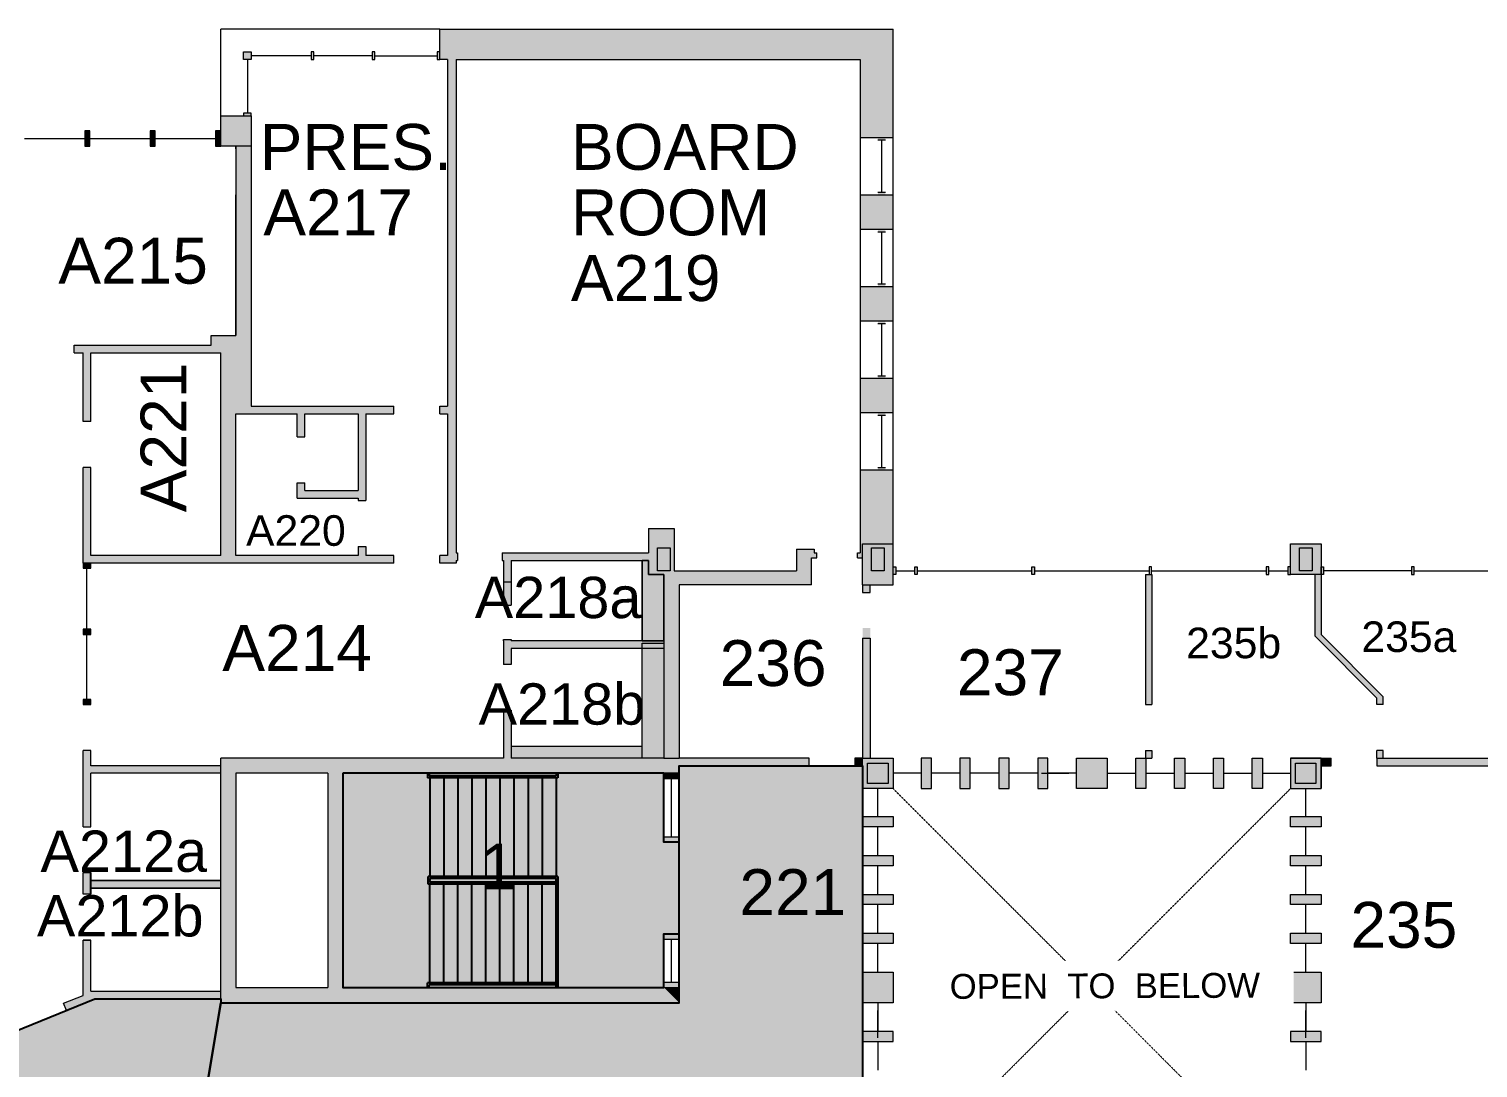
# Model space of a CAD drawing. Extents: x 674 to 9317, y -1087 to 3542.
# Drawn here: x 4157 to 5295, y 2555 to 3370 of the extents above; entities that cross this region are included whole.
import ezdxf

# ---------------------------------------------------------------- set-up
doc = ezdxf.new("R2010")
doc.units = 0
doc.header["$LTSCALE"] = 0.004
doc.header["$MEASUREMENT"] = 0
doc.linetypes.add('HIDDEN', pattern=[0.375, 0.25, -0.125])
doc.layers.get('0').update_dxf_attribs({"linetype": 'CONTINUOUS'})
for name, color, linetype in [('CORRIDOR HATCH', 253, 'CONTINUOUS'), ('SOLID', 7, 'CONTINUOUS'), ('STAIR', 252, 'CONTINUOUS')]:
    doc.layers.add(name, color=color, linetype=linetype)
doc.layers.add('Room Number', color=7, linetype='CONTINUOUS', lineweight=9)
doc.layers.add('WALL', color=7, linetype='CONTINUOUS', lineweight=0)
doc.styles.add('style1', font='arial.ttf')
doc.styles.add('style3', font='arial.ttf')

# ---------------------------------------------------------------- blocks, each defined once
blk = doc.blocks.new('AZMND')
for p, q in [((0, 0.5), (0, -0.5)), ((1, 0.5), (0, 0.5)), ((1, -0.5), (1, 0.5)), ((0, -0.5), (1, -0.5))]:
    blk.add_line(p, q)

msp = doc.modelspace()

# ---------------------------------------------------------------- hatches: boundary and pattern name
at = {"layer": 'CORRIDOR HATCH'}
h = msp.add_hatch(color=256, dxfattribs=at)
h.dxf.hatch_style = 1
h.paths.add_polyline_path([(4307.6, 2605.9), (4667.6, 2605.9), (4667.6, 2791.9), (4811.6, 2791.9), (4811.6, 2437.9), (5171.6, 2437.9), (5171.6, 2485.4), (5245.1, 2485.4), (5321.6, 2561.9), (5321.6, 2605.9), (5459.6, 2461.9), (5459.6, 1765.9), (5338.6, 1769.9), (5335.6, 1769.9), (5335.6, 2293.9), (4667.6, 2293.9), (4667.6, 2461.9), (4283.6, 2461.9)])
h = msp.add_hatch(color=256, dxfattribs=at)
h.dxf.hatch_style = 1
h.paths.add_polyline_path([(2231.1, 2606.9), (2231.1, 2457.7), (2623.6, 2457.7), (2623.6, 2472.4), (2636.2, 2472.4), (2636.2, 2600.4), (2623.6, 2600.4), (2623.6, 2606.9)])
h.paths.add_polyline_path([(953.3, 1816.2), (958.8, 1818.6), (960.7, 1814.1), (993.8, 1828.3), (991.9, 1832.7), (1132.6, 1893), (1137.4, 1895), (1123.4, 1930.1), (1108.4, 1973.6), (936.2, 1973.6), (898, 1973.6), (916.1, 1909.4)])
h.paths.add_polyline_path([(1791.5, 1230.9), (1791.5, 1226), (1787.5, 1226), (1787.5, 1036.4), (1892.1, 1036.4), (1892.1, 1226), (1827.5, 1226), (1827.5, 1230.9)])
h.paths.add_polyline_path([(2220.7, 1025), (2220.7, 1003.4), (2225.1, 1003.4), (2225.1, 992.4), (2220.7, 992.4), (2220.7, 798.4), (2225.1, 798.4), (2225.1, 794), (2383.1, 794), (2383.1, 797.4), (2392.1, 797.4), (2392.1, 794), (2536.1, 794), (2536.1, 814.5), (2540.9, 814.5), (2540.9, 914.5), (2536.1, 914.5), (2536.1, 935), (2366.1, 935), (2366.1, 1025)])
h.paths.add_polyline_path([(3828, 1219.5), (3828, 1008.4), (4073.1, 1008.4), (4073.1, 1019.9), (4078, 1019.9), (4078, 1207.9), (4073.1, 1207.9), (4073.1, 1219.5)])
h.paths.add_polyline_path([(4403.6, 2785.9), (4403.6, 2617.9), (4655.6, 2617.9), (4655.6, 2659.9), (4667.6, 2659.9), (4667.6, 2731.9), (4655.6, 2731.9), (4655.6, 2785.9)])
h.paths.add_polyline_path([(5211.2, -706.1), (5211.2, -712.1), (5201.2, -712.1), (5201.2, -962.1), (5255.2, -962.1), (5255.2, -712.1), (5247.2, -712.1), (5247.2, -706.1)])
h.paths.add_polyline_path([(5585.6, 613.9), (5585.6, 601.9), (5401.6, 601.9), (5401.6, 437.9), (5663.6, 437.9), (5663.6, 601.9), (5657.6, 601.9), (5657.6, 613.9)])
edge = h.paths.add_edge_path()
edge.add_arc((5687.6, 1657.9), 71.8, 270, 450)
edge.add_line((5687.6, 1729.7), (5587.9, 1729.9))
edge.add_line((5587.9, 1729.9), (5587.9, 1727.3))
edge.add_line((5587.9, 1727.3), (5577.4, 1727.3))
edge.add_line((5577.4, 1727.3), (5577.4, 1725.8))
edge.add_line((5577.4, 1725.8), (5578.9, 1725.8))
edge.add_line((5578.9, 1725.8), (5578.9, 1659.9))
edge.add_line((5578.9, 1659.9), (5587.9, 1659.9))
edge.add_line((5587.9, 1659.9), (5587.9, 1585.9))
edge.add_line((5587.9, 1585.9), (5681.6, 1585.9))
edge.add_line((5681.6, 1585.9), (5687.6, 1586.1))
h.paths.add_polyline_path([(6335.6, 2785.9), (6335.6, 2617.9), (6527.6, 2617.9), (6527.6, 2605.9), (6599.6, 2605.9), (6599.6, 2617.9), (6605.6, 2617.9), (6605.6, 2785.9)])
h.paths.add_polyline_path([(7421.6, 613.9), (7421.6, 601.9), (7415.6, 601.9), (7415.6, 433.9), (7679.6, 433.9), (7679.6, 601.9), (7493.6, 601.9), (7493.6, 613.9)])
h.paths.add_polyline_path([(8765, 2446.3), (8765, 2440), (8757.8, 2440), (8757.8, 2403.5), (8765, 2403.5), (8765, 2203.3), (8920.7, 2203.3), (8920.7, 2446.3)])
h = msp.add_hatch(color=256, dxfattribs=at)
h.dxf.hatch_style = 1
h.paths.add_polyline_path([(2622, 2445), (2636.2, 2445), (2636.2, 2617.9), (2745.1, 2617.9), (2745.1, 2401.5), (2987.6, 2401.5), (2987.6, 2454.9), (3143.8, 2454.9), (3143.8, 2406.9), (4050.1, 2406.9), (4050.1, 2454.9), (4102.6, 2454.9), (4102.6, 2565.9), (4208.7, 2608.9), (4307.6, 2608.9), (4307.6, 2605.9), (4283.6, 2461.9), (4283.6, 2437.9), (4294.6, 2437.9), (4126, 2310.4), (2713.1, 2310.4), (2713.1, 1605.5), (4126, 1605.4), (4126, 1514.4), (2713.1, 1514.4), (2713.1, 1371.5), (2749.1, 1371.5), (2749.1, 1316.4), (2713.1, 1316.4), (2713.1, 1213.5), (2749.1, 1213.5), (2749.1, 1198.4), (2749.1, 1158.4), (2713.1, 1158.4), (2713.1, 927.5), (2651.6, 781.9), (2621.1, 781.9), (2621.1, 797.4), (2612.1, 797.4), (2612.1, 794), (2540.9, 794), (2540.9, 937.2), (2618.1, 993.4), (2621.1, 993.4), (2621.1, 1002.4), (2618.1, 1002.4), (2618.1, 1151.9), (2624.1, 1151.9), (2624.1, 1167.4), (2615.1, 1167.4), (2615.1, 1279.9), (2622, 1376.4)])
at = {"layer": 'SOLID'}
for points in [[(4835.6, 3369.9), (4479.6, 3369.9), (4479.6, 3345.9), (4485.6, 3345.9), (4485.6, 3073.9), (4479.6, 3073.9), (4479.6, 3067.9), (4485.6, 3067.9), (4485.6, 2956.9), (4479.6, 2956.9), (4479.6, 2950.9), (4492.6, 2950.9), (4492.6, 2952.9), (4493.6, 2952.9), (4493.6, 2958.9), (4492.6, 2958.9), (4492.6, 3345.9), (4809.6, 3345.9), (4809.6, 3284.9), (4835.6, 3284.9)], [(4331.6, 3301.9), (4325.6, 3301.9), (4307.6, 3301.9), (4307.6, 3277.9), (4331.6, 3277.9)], [(4331.6, 3277.9), (4319.6, 3277.9), (4319.6, 3129.4), (4300.1, 3129.4), (4300.1, 3121.9), (4192.6, 3121.9), (4192.6, 3115.9), (4199.6, 3115.9), (4199.6, 3061.9), (4205.6, 3061.9), (4205.6, 3115.9), (4307.6, 3115.9), (4307.6, 2956.9), (4205.6, 2956.9), (4205.6, 3025.9), (4199.6, 3025.9), (4199.6, 2950.9), (4205.6, 2950.9), (4443.6, 2950.9), (4443.6, 2956.9), (4421.6, 2956.9), (4421.6, 2963.9), (4415.6, 2963.9), (4415.6, 2956.9), (4319.6, 2956.9), (4319.6, 3067.9), (4367.6, 3067.9), (4367.6, 3049.9), (4373.6, 3049.9), (4373.6, 3067.9), (4415.6, 3067.9), (4415.6, 3007.9), (4373.6, 3007.9), (4373.6, 3013.9), (4367.6, 3013.9), (4367.6, 3001.9), (4415.6, 3001.9), (4415.6, 2999.9), (4421.6, 2999.9), (4421.6, 3067.9), (4443.6, 3067.9), (4443.6, 3073.9), (4331.6, 3073.9)], [(4835.6, 3239.9), (4809.6, 3239.9), (4809.6, 3212.9), (4835.6, 3212.9)], [(4835.6, 3167.9), (4809.6, 3167.9), (4809.6, 3140.9), (4835.6, 3140.9)], [(4835.6, 3095.9), (4809.6, 3095.9), (4809.6, 3068.9), (4835.6, 3068.9)], [(4660.6, 2962.9), (4650.6, 2962.9), (4650.6, 2944.9), (4660.6, 2944.9)], [(4828.6, 2962.9), (4828.6, 2944.9), (4818.6, 2944.9), (4818.6, 2962.9)], [(5164.6, 2962.9), (5164.6, 2944.9), (5154.6, 2944.9), (5154.6, 2962.9)], [(4638.6, 2952.9), (4638.6, 2889.9), (4655.6, 2889.9), (4655.6, 2941.9), (4643.6, 2941.9), (4643.6, 2952.9)], [(4638.6, 2887.9), (4655.6, 2887.9), (4655.6, 2797.9), (4638.6, 2797.9)], [(4638.6, 2806.9), (4535.6, 2806.9), (4535.6, 2797.9), (4638.6, 2797.9)], [(4815.6, 2793.9), (4831.6, 2793.9), (4831.6, 2777.9), (4815.6, 2777.9)], [(4865.6, 2797.9), (4857.6, 2797.9), (4857.6, 2773.9), (4865.6, 2773.9)], [(4896.1, 2797.9), (4888.1, 2797.9), (4888.1, 2773.9), (4896.1, 2773.9)], [(4926.6, 2797.9), (4918.6, 2797.9), (4918.6, 2773.9), (4926.6, 2773.9)], [(4957.1, 2797.9), (4949.1, 2797.9), (4949.1, 2773.9), (4957.1, 2773.9)], [(5026.1, 2797.9), (5034.1, 2797.9), (5034.1, 2773.9), (5026.1, 2773.9)], [(5056.6, 2797.9), (5064.6, 2797.9), (5064.6, 2773.9), (5056.6, 2773.9)], [(5087.1, 2797.9), (5095.1, 2797.9), (5095.1, 2773.9), (5087.1, 2773.9)], [(5117.6, 2797.9), (5125.6, 2797.9), (5125.6, 2773.9), (5117.6, 2773.9)], [(5151.6, 2793.9), (5167.6, 2793.9), (5167.6, 2777.9), (5151.6, 2777.9)], [(4667.6, 2785.9), (4655.6, 2785.9), (4655.6, 2781.9), (4667.6, 2781.9)], [(4811.6, 2743.9), (4811.6, 2751.9), (4835.6, 2751.9), (4835.6, 2743.9)], [(5147.6, 2743.9), (5147.6, 2751.9), (5171.6, 2751.9), (5171.6, 2743.9)], [(4811.6, 2713.4), (4811.6, 2721.4), (4835.6, 2721.4), (4835.6, 2713.4)], [(5147.6, 2713.4), (5147.6, 2721.4), (5171.6, 2721.4), (5171.6, 2713.4)], [(4811.6, 2682.9), (4811.6, 2690.9), (4835.6, 2690.9), (4835.6, 2682.9)], [(5147.6, 2682.9), (5147.6, 2690.9), (5171.6, 2690.9), (5171.6, 2682.9)], [(4307.6, 2614.9), (4205.6, 2614.9), (4205.6, 2655.1), (4199.6, 2655.1), (4199.6, 2611.7), (4184.2, 2605.5), (4186.4, 2599.9), (4208.7, 2608.9), (4307.6, 2608.9)], [(4811.6, 2652.4), (4811.6, 2660.4), (4835.6, 2660.4), (4835.6, 2652.4)], [(5147.6, 2652.4), (5147.6, 2660.4), (5171.6, 2660.4), (5171.6, 2652.4)], [(4811.6, 2583.4), (4811.6, 2575.4), (4835.6, 2575.4), (4835.6, 2583.4)], [(5147.6, 2583.4), (5147.6, 2575.4), (5171.6, 2575.4), (5171.6, 2583.4)]]:
    msp.add_hatch(color=256, dxfattribs=at).paths.add_polyline_path(points)
h = msp.add_hatch(color=256, dxfattribs=at)
h.paths.add_polyline_path([(4331.6, 3303.9), (4325.6, 3303.9), (4325.6, 3301.9), (4331.6, 3301.9)])
h.paths.add_polyline_path([(4331.6, 3351.9), (4325.6, 3351.9), (4325.6, 3345.9), (4331.6, 3345.9)])
h.paths.add_polyline_path([(4380.6, 3351.9), (4378.6, 3351.9), (4378.6, 3345.9), (4380.6, 3345.9)])
h.paths.add_polyline_path([(4428.6, 3351.9), (4426.6, 3351.9), (4426.6, 3345.9), (4428.6, 3345.9)])
h.paths.add_polyline_path([(4479.6, 3351.9), (4477.6, 3351.9), (4477.6, 3345.9), (4479.6, 3345.9)])
h = msp.add_hatch(color=256, dxfattribs=at)
h.paths.add_polyline_path([(4835.6, 3023.9), (4809.6, 3023.9), (4809.6, 2958.9), (4807.6, 2958.9), (4807.6, 2954.9), (4811.6, 2954.9), (4811.6, 2965.9), (4835.6, 2965.9)])
h.paths.add_polyline_path([(4835.6, 2965.9), (4811.6, 2965.9), (4811.6, 2933.9), (4835.6, 2933.9)])
h.paths.add_polyline_path([(4818.6, 2944.9), (4818.6, 2962.9), (4828.6, 2962.9), (4828.6, 2944.9)], flags=16)
h.paths.add_polyline_path([(4817.6, 2933.9), (4811.6, 2933.9), (4811.6, 2927.9), (4817.6, 2927.9)])
h = msp.add_hatch(color=256, dxfattribs=at)
h.paths.add_polyline_path([(4667.6, 2933.9), (4771.6, 2933.9), (4771.6, 2954.9), (4775.6, 2954.9), (4775.6, 2958.9), (4773.6, 2958.9), (4773.6, 2961.9), (4759.6, 2961.9), (4759.6, 2944.9), (4663.6, 2944.9), (4663.6, 2977.9), (4643.6, 2977.9), (4643.6, 2958.9), (4528.6, 2958.9), (4528.6, 2952.9), (4529.6, 2952.9), (4529.6, 2917.9), (4535.6, 2917.9), (4535.6, 2952.9), (4643.6, 2952.9), (4643.6, 2941.9), (4655.6, 2941.9), (4655.6, 2889.9), (4655.6, 2883.9), (4655.6, 2797.9), (4667.6, 2797.9)])
h.paths.add_polyline_path([(4660.6, 2944.9), (4650.6, 2944.9), (4650.6, 2962.9), (4660.6, 2962.9)], flags=16)
h = msp.add_hatch(color=256, dxfattribs=at)
h.paths.add_polyline_path([(5038.8, 2803.9), (5033.8, 2803.9), (5033.8, 2797.9), (5034.1, 2797.9), (5038.8, 2797.9)])
h.paths.add_polyline_path([(5038.8, 2941.9), (5033.8, 2941.9), (5033.8, 2839.9), (5038.8, 2839.9)])
h.paths.add_polyline_path([(5220.5, 2803.9), (5215.5, 2803.9), (5215.5, 2797.9), (5220.5, 2797.9)])
h.paths.add_polyline_path([(5220.5, 2845.9), (5171.6, 2894.9), (5171.6, 2941.9), (5166.6, 2941.9), (5166.6, 2893.9), (5215.5, 2844.9), (5215.5, 2839.9), (5220.5, 2839.9)])
h = msp.add_hatch(color=256, dxfattribs=at)
h.paths.add_polyline_path([(4667.6, 2735.9), (4655.6, 2735.9), (4655.6, 2731.9), (4667.6, 2731.9)])
h.paths.add_polyline_path([(4667.6, 2621.9), (4655.6, 2621.9), (4655.6, 2617.9), (4667.6, 2617.9)])
h.paths.add_polyline_path([(4667.6, 2659.9), (4655.6, 2659.9), (4655.6, 2655.9), (4667.6, 2655.9)])
at = {"layer": 'WALL'}
h = msp.add_hatch(color=256, dxfattribs=at)
h.paths.add_polyline_path([(4829.6, 3169.9), (4823.6, 3169.9), (4823.6, 3167.9), (4829.6, 3167.9)])
h.paths.add_polyline_path([(4829.6, 3212.9), (4823.6, 3212.9), (4823.6, 3210.9), (4829.6, 3210.9)])
h.paths.add_polyline_path([(4829.6, 3241.9), (4823.6, 3241.9), (4823.6, 3239.9), (4829.6, 3239.9)])
h.paths.add_polyline_path([(4829.6, 3284.9), (4823.6, 3284.9), (4823.6, 3282.9), (4829.6, 3282.9)])
h = msp.add_hatch(color=256, dxfattribs=at)
h.paths.add_polyline_path([(4829.6, 3025.9), (4823.6, 3025.9), (4823.6, 3023.9), (4829.6, 3023.9)])
h.paths.add_polyline_path([(4829.6, 3068.9), (4823.6, 3068.9), (4823.6, 3066.9), (4829.6, 3066.9)])
h.paths.add_polyline_path([(4829.6, 3097.9), (4823.6, 3097.9), (4823.6, 3095.9), (4829.6, 3095.9)])
h.paths.add_polyline_path([(4829.6, 3140.9), (4823.6, 3140.9), (4823.6, 3138.9), (4829.6, 3138.9)])
msp.add_hatch(color=256, dxfattribs=at).paths.add_polyline_path([(4205.6, 2950.9), (4199.6, 2950.9), (4199.6, 2946.9), (4205.6, 2946.9)])
h = msp.add_hatch(color=256, dxfattribs=at)
h.paths.add_polyline_path([(4837.6, 2947.9), (4835.6, 2947.9), (4835.6, 2941.9), (4837.6, 2941.9)])
h.paths.add_polyline_path([(4854.6, 2947.9), (4852.6, 2947.9), (4852.6, 2941.9), (4854.6, 2941.9)])
h.paths.add_polyline_path([(4946.6, 2947.9), (4944.6, 2947.9), (4944.6, 2941.9), (4946.6, 2941.9)])
h = msp.add_hatch(color=256, dxfattribs=at)
h.paths.add_polyline_path([(5130.6, 2947.9), (5128.6, 2947.9), (5128.6, 2941.9), (5130.6, 2941.9)])
h.paths.add_polyline_path([(5147.6, 2947.9), (5145.6, 2947.9), (5145.6, 2941.9), (5147.6, 2941.9)])
h = msp.add_hatch(color=256, dxfattribs=at)
h.paths.add_polyline_path([(5173.6, 2947.9), (5171.6, 2947.9), (5171.6, 2941.9), (5173.6, 2941.9)])
h.paths.add_polyline_path([(5244.6, 2947.9), (5242.6, 2947.9), (5242.6, 2941.9), (5244.6, 2941.9)])
h.paths.add_polyline_path([(5315.6, 2947.9), (5313.6, 2947.9), (5313.6, 2941.9), (5315.6, 2941.9)])

# ---------------------------------------------------------------- linework, layer by layer
at = {"layer": 'CORRIDOR HATCH'}
for points in [[(4307.6, 2605.9), (4667.6, 2605.9), (4667.6, 2791.9), (4811.6, 2791.9), (4811.6, 2437.9), (5171.6, 2437.9), (5171.6, 2485.4), (5245.1, 2485.4), (5321.6, 2561.9), (5321.6, 2605.9), (5459.6, 2461.9), (5459.6, 1765.9), (5338.6, 1769.9), (5335.6, 1769.9), (5335.6, 2293.9), (4667.6, 2293.9), (4667.6, 2461.9), (4283.6, 2461.9)], [(4403.6, 2785.9), (4403.6, 2617.9), (4655.6, 2617.9), (4655.6, 2659.9), (4667.6, 2659.9), (4667.6, 2731.9), (4655.6, 2731.9), (4655.6, 2785.9)]]:
    msp.add_lwpolyline(points, close=True, dxfattribs=at)
msp.add_lwpolyline([(4102.6, 2565.9), (4208.7, 2608.9), (4307.6, 2608.9), (4307.6, 2605.9), (4283.6, 2461.9), (4283.6, 2437.9), (4294.6, 2437.9), (4126, 2310.4)], dxfattribs=at)
at = {"layer": 'Room Number'}
for p, q in [((4535.6, 2935.9), (4529.6, 2935.9)), ((4199.6, 2744), (4205.6, 2744)), ((4199.6, 2708), (4205.6, 2708)), ((4307.6, 2701.9), (4205.6, 2701.9)), ((4205.6, 2691.1), (4199.6, 2691.1)), ((4307.6, 2695.9), (4205.6, 2695.9)), ((4205.6, 2655.1), (4199.6, 2655.1))]:
    msp.add_line(p, q, dxfattribs=at)
at = {"layer": 'SOLID'}
msp.add_line((4205.6, 2691.1), (4205.6, 2708), dxfattribs=at)
for points in [[(4200.9, 3289.9), (4204.9, 3289.9), (4200.9, 3277.9), (4204.9, 3277.9)], [(4252.2, 3289.9), (4256.2, 3289.9), (4252.2, 3277.9), (4256.2, 3277.9)], [(4303.6, 3289.9), (4307.6, 3289.9), (4303.6, 3277.9), (4307.6, 3277.9)], [(5147.6, 2965.9), (5171.6, 2965.9), (5147.6, 2941.9), (5171.6, 2941.9)], [(4529.6, 2871.4), (4535.6, 2871.4), (4529.6, 2890.9), (4535.6, 2890.9)], [(4811.6, 2899.9), (4817.6, 2899.9), (4811.6, 2797.9), (4817.6, 2797.9)], [(4529.6, 2889.9), (4535.6, 2883.9), (4655.6, 2889.9), (4655.6, 2883.9)], [(4529.6, 2835.4), (4535.6, 2835.4), (4529.6, 2797.9), (4535.6, 2797.9)], [(4199.6, 2803.9), (4205.6, 2803.9), (4199.6, 2744), (4205.6, 2744)], [(4205.6, 2791.9), (4307.6, 2791.9), (4205.6, 2785.9), (4307.6, 2785.9)], [(4307.6, 2797.9), (4319.6, 2785.9), (4667.6, 2797.9), (4667.6, 2785.9)], [(4319.6, 2617.9), (4307.6, 2605.9), (4319.6, 2785.9), (4307.6, 2797.9)], [(4667.6, 2797.9), (4769.6, 2797.9), (4667.6, 2791.9), (4769.6, 2791.9)], [(4805.6, 2797.9), (4811.6, 2797.9), (4805.6, 2791.9), (4811.6, 2791.9)], [(4811.6, 2797.9), (4835.6, 2797.9), (4811.6, 2773.9), (4835.6, 2773.9)], [(4979.6, 2797.9), (5003.6, 2797.9), (4979.6, 2773.9), (5003.6, 2773.9)], [(5147.6, 2797.9), (5171.6, 2797.9), (5147.6, 2773.9), (5171.6, 2773.9)], [(5171.6, 2797.9), (5171.6, 2791.9), (5179.5, 2797.9), (5179.5, 2791.9)], [(5215.5, 2797.9), (5315.6, 2797.9), (5215.5, 2791.9), (5315.6, 2791.9)], [(4391.6, 2785.9), (4403.6, 2785.9), (4391.6, 2617.9), (4403.6, 2617.9)], [(4199.6, 2708), (4205.6, 2708), (4199.6, 2691.1), (4205.6, 2691.1)], [(4205.6, 2701.9), (4205.6, 2695.9), (4307.6, 2701.9), (4307.6, 2695.9)], [(4811.6, 2605.9), (4811.6, 2629.9), (4835.6, 2605.9), (4835.6, 2629.9)], [(5147.6, 2605.9), (5147.6, 2629.9), (5171.6, 2605.9), (5171.6, 2629.9)], [(4655.6, 2617.9), (4667.6, 2605.9), (4319.6, 2617.9), (4307.6, 2605.9)], [(4655.6, 2617.9), (4667.6, 2617.9), (4667.6, 2605.9)]]:
    msp.add_solid(points, dxfattribs=at)
at = {"layer": 'STAIR'}
for p, q in [((4469.9, 2785.3), (4469.9, 2782.3)), ((4572.4, 2782.3), (4469.9, 2782.3)), ((4471.4, 2785.3), (4471.4, 2783.8)), ((4570.9, 2783.8), (4471.4, 2783.8)), ((4471.9, 2782.3), (4471.9, 2704.9)), ((4482.9, 2782.3), (4482.9, 2704.9)), ((4493.9, 2782.3), (4493.9, 2704.9)), ((4504.9, 2782.3), (4504.9, 2704.9)), ((4515.9, 2782.3), (4515.9, 2704.9)), ((4526.9, 2782.3), (4526.9, 2704.9)), ((4537.9, 2782.3), (4537.9, 2704.9)), ((4548.9, 2782.3), (4548.9, 2704.9)), ((4559.9, 2782.3), (4559.9, 2704.9)), ((4570.9, 2785.3), (4570.9, 2783.8)), ((4570.9, 2782.3), (4570.9, 2704.9)), ((4572.4, 2785.3), (4572.4, 2782.3)), ((4572.4, 2704.9), (4470.4, 2704.9)), ((4470.4, 2704.9), (4470.4, 2698.9)), ((4470.4, 2698.9), (4470.4, 2704.9)), ((4570.9, 2698.9), (4470.4, 2698.9)), ((4570.9, 2703.4), (4471.9, 2703.4)), ((4471.9, 2703.4), (4471.9, 2701.9)), ((4471.9, 2700.4), (4471.9, 2701.9)), ((4570.9, 2700.4), (4471.9, 2700.4)), ((4471.9, 2621.5), (4471.9, 2698.9)), ((4482.9, 2621.5), (4482.9, 2698.9)), ((4493.9, 2621.5), (4493.9, 2698.9)), ((4504.9, 2621.5), (4504.9, 2698.9)), ((4515.9, 2621.5), (4515.9, 2698.9)), ((4526.9, 2621.5), (4526.9, 2698.9)), ((4537.9, 2621.5), (4537.9, 2698.9)), ((4548.9, 2621.5), (4548.9, 2698.9)), ((4559.9, 2621.5), (4559.9, 2698.9)), ((4570.9, 2617.9), (4570.9, 2703.4)), ((4570.9, 2703.4), (4570.9, 2701.9)), ((4570.9, 2700.4), (4570.9, 2701.9)), ((4572.4, 2704.9), (4572.4, 2617.9)), ((4572.4, 2698.9), (4572.4, 2704.9)), ((4570.6, 2621.5), (4469.9, 2621.5)), ((4469.9, 2618.5), (4469.9, 2621.5)), ((4570.9, 2620), (4471.4, 2620)), ((4471.4, 2618.5), (4471.4, 2620)), ((4570.9, 2618.5), (4570.9, 2620)), ((4572.4, 2618.5), (4572.4, 2621.5))]:
    msp.add_line(p, q, dxfattribs=at)
at = {"layer": 'WALL'}
for p, q in [((4479.6, 3369.9), (4307.6, 3369.9)), ((4307.6, 3301.9), (4307.6, 3369.9)), ((4479.6, 3369.9), (4835.6, 3369.9)), ((4479.6, 3345.9), (4479.6, 3369.9)), ((4835.6, 3293.9), (4835.6, 3369.9)), ((4835.6, 2933.9), (4835.6, 3369.9)), ((4328.6, 3345.9), (4328.6, 3303.9)), ((4378.6, 3348.9), (4331.6, 3348.9)), ((4426.6, 3348.9), (4380.6, 3348.9)), ((4428.6, 3348.9), (4477.6, 3348.9)), ((4485.6, 3345.9), (4479.6, 3345.9)), ((4485.6, 3345.9), (4485.6, 3073.9)), ((4492.6, 3345.9), (4492.6, 2958.9)), ((4492.6, 3345.9), (4809.6, 3345.9)), ((4809.6, 3345.9), (4809.6, 2958.9)), ((4153.6, 3283.9), (4200.9, 3283.9)), ((4204.9, 3283.9), (4252.2, 3283.9)), ((4256.2, 3283.9), (4303.6, 3283.9)), ((4319.6, 3275.9), (4319.6, 3277.9)), ((4319.6, 3277.9), (4319.6, 3129.4)), ((4331.6, 3277.9), (4331.6, 3073.9)), ((4809.6, 3284.9), (4835.6, 3284.9)), ((4823.6, 3282.9), (4829.6, 3282.9)), ((4826.6, 3282.9), (4826.6, 3241.9)), ((4319.6, 3275.9), (4319.6, 3239.9)), ((4319.6, 3129.4), (4319.6, 3239.9)), ((4809.6, 3239.9), (4835.6, 3239.9)), ((4823.6, 3241.9), (4829.6, 3241.9)), ((4809.6, 3212.9), (4835.6, 3212.9)), ((4823.6, 3210.9), (4829.6, 3210.9)), ((4826.6, 3210.9), (4826.6, 3169.9)), ((4809.6, 3167.9), (4835.6, 3167.9)), ((4823.6, 3169.9), (4829.6, 3169.9)), ((4809.6, 3140.9), (4835.6, 3140.9)), ((4300.1, 3129.4), (4319.6, 3129.4)), ((4300.1, 3121.9), (4300.1, 3129.4)), ((4823.6, 3138.9), (4829.6, 3138.9)), ((4826.6, 3138.9), (4826.6, 3097.9)), ((4192.6, 3121.9), (4300.1, 3121.9)), ((4192.6, 3115.9), (4192.6, 3121.9)), ((4192.6, 3115.9), (4199.6, 3115.9)), ((4199.6, 3061.9), (4199.6, 3115.9)), ((4205.6, 3115.9), (4307.6, 3115.9)), ((4205.6, 3061.9), (4205.6, 3115.9)), ((4205.6, 3115.9), (4205.6, 3115.9)), ((4307.6, 2956.9), (4307.6, 3115.9)), ((4809.6, 3095.9), (4835.6, 3095.9)), ((4823.6, 3097.9), (4829.6, 3097.9)), ((4331.6, 3073.9), (4443.6, 3073.9)), ((4443.6, 3067.9), (4443.6, 3073.9)), ((4479.6, 3067.9), (4479.6, 3073.9)), ((4479.6, 3073.9), (4481.6, 3073.9)), ((4479.6, 3067.9), (4479.6, 3073.9)), ((4479.6, 3073.9), (4485.6, 3073.9)), ((4205.6, 3061.9), (4199.6, 3061.9)), ((4319.6, 3067.9), (4367.6, 3067.9)), ((4319.6, 2956.9), (4319.6, 3067.9)), ((4367.6, 3049.9), (4367.6, 3067.9)), ((4373.6, 3049.9), (4373.6, 3067.9)), ((4373.6, 3067.9), (4415.6, 3067.9)), ((4415.6, 3067.9), (4415.6, 3007.9)), ((4421.6, 3067.9), (4443.6, 3067.9)), ((4421.6, 3067.9), (4421.6, 2999.9)), ((4479.6, 3067.9), (4481.6, 3067.9)), ((4479.6, 3067.9), (4485.6, 3067.9)), ((4485.6, 3067.9), (4485.6, 2956.9)), ((4809.6, 3068.9), (4835.6, 3068.9)), ((4823.6, 3066.9), (4829.6, 3066.9)), ((4826.6, 3066.9), (4826.6, 3025.9)), ((4367.6, 3049.9), (4373.6, 3049.9)), ((4199.6, 2950.9), (4199.6, 3025.9)), ((4205.6, 3025.9), (4199.6, 3025.9)), ((4205.6, 2956.9), (4205.6, 3025.9)), ((4809.6, 3023.9), (4835.6, 3023.9)), ((4823.6, 3025.9), (4829.6, 3025.9)), ((4367.6, 3013.9), (4373.6, 3013.9)), ((4367.6, 3001.9), (4367.6, 3013.9)), ((4373.6, 3007.9), (4373.6, 3013.9)), ((4373.6, 3007.9), (4415.6, 3007.9)), ((4367.6, 3001.9), (4415.6, 3001.9)), ((4415.6, 3001.9), (4415.6, 2999.9)), ((4415.6, 2999.9), (4421.6, 2999.9)), ((4643.6, 2977.9), (4643.6, 2958.9)), ((4643.6, 2977.9), (4663.6, 2977.9)), ((4663.6, 2977.9), (4663.6, 2944.9)), ((4415.6, 2963.9), (4421.6, 2963.9)), ((4415.6, 2963.9), (4415.6, 2956.9)), ((4421.6, 2963.9), (4421.6, 2956.9)), ((4492.6, 2958.9), (4493.6, 2958.9)), ((4493.6, 2958.9), (4493.6, 2952.9)), ((4528.6, 2958.9), (4528.6, 2952.9)), ((4528.6, 2958.9), (4643.6, 2958.9)), ((4759.6, 2961.9), (4759.6, 2944.9)), ((4759.6, 2961.9), (4773.6, 2961.9)), ((4773.6, 2961.9), (4773.6, 2958.9)), ((4773.6, 2958.9), (4775.6, 2958.9)), ((4775.6, 2954.9), (4775.6, 2958.9)), ((4807.6, 2954.9), (4807.6, 2958.9)), ((4807.6, 2958.9), (4809.6, 2958.9)), ((4811.6, 2965.9), (4835.6, 2965.9)), ((4811.6, 2933.9), (4811.6, 2965.9)), ((5147.6, 2941.9), (5147.6, 2965.9)), ((5147.6, 2965.9), (5171.6, 2965.9)), ((5171.6, 2965.9), (5171.6, 2941.9)), ((4443.6, 2950.9), (4199.6, 2950.9)), ((4202.6, 2898.9), (4202.6, 2946.9)), ((4307.6, 2956.9), (4205.6, 2956.9)), ((4415.6, 2956.9), (4319.6, 2956.9)), ((4443.6, 2956.9), (4421.6, 2956.9)), ((4443.6, 2950.9), (4443.6, 2956.9)), ((4479.6, 2950.9), (4479.6, 2956.9)), ((4479.6, 2950.9), (4479.6, 2956.9)), ((4485.6, 2956.9), (4479.6, 2956.9)), ((4487.6, 2950.9), (4479.6, 2950.9)), ((4492.6, 2950.9), (4479.6, 2950.9)), ((4492.6, 2952.9), (4492.6, 2950.9)), ((4492.6, 2952.9), (4493.6, 2952.9)), ((4528.6, 2952.9), (4529.6, 2952.9)), ((4529.6, 2952.9), (4529.6, 2917.9)), ((4535.6, 2952.9), (4535.6, 2917.9)), ((4535.6, 2952.9), (4643.6, 2952.9)), ((4638.6, 2893.9), (4638.6, 2952.9)), ((4638.6, 2889.9), (4638.6, 2952.9)), ((4643.6, 2952.9), (4643.6, 2941.9)), ((4771.6, 2933.9), (4771.6, 2954.9)), ((4771.6, 2954.9), (4775.6, 2954.9)), ((4807.6, 2954.9), (4811.6, 2954.9)), ((4643.6, 2941.9), (4655.6, 2941.9)), ((4655.6, 2941.9), (4655.6, 2883.9)), ((4663.6, 2944.9), (4759.6, 2944.9)), ((4837.6, 2944.9), (4852.6, 2944.9)), ((4854.6, 2944.9), (4944.6, 2944.9)), ((4946.6, 2944.9), (5036.6, 2944.9)), ((5033.8, 2941.9), (5033.8, 2839.9)), ((5033.8, 2941.9), (5038.8, 2941.9)), ((5038.6, 2944.9), (5128.6, 2944.9)), ((5038.8, 2941.9), (5038.8, 2839.9)), ((5130.6, 2944.9), (5145.6, 2944.9)), ((5171.6, 2941.9), (5147.6, 2941.9)), ((5166.6, 2941.9), (5166.6, 2893.9)), ((5171.6, 2941.9), (5171.6, 2894.9)), ((5242.6, 2944.9), (5173.6, 2944.9)), ((5244.6, 2944.9), (5313.6, 2944.9)), ((4667.6, 2933.9), (4667.6, 2797.9)), ((4771.6, 2933.9), (4667.6, 2933.9)), ((4811.6, 2933.9), (4835.6, 2933.9)), ((4811.6, 2933.9), (4811.6, 2927.9)), ((4811.6, 2927.9), (4817.6, 2927.9)), ((4817.6, 2927.9), (4817.6, 2933.9)), ((4529.6, 2917.9), (4535.6, 2917.9)), ((4202.6, 2843.9), (4202.6, 2894.9)), ((4529.6, 2889.9), (4529.6, 2890.9)), ((4529.6, 2890.9), (4535.6, 2890.9)), ((4535.6, 2890.9), (4535.6, 2889.9)), ((4811.6, 2891.9), (4811.6, 2797.9)), ((4811.6, 2891.9), (4817.6, 2891.9)), ((4817.6, 2891.9), (4817.6, 2797.9)), ((5215.5, 2844.9), (5166.6, 2893.9)), ((5171.6, 2894.9), (5220.5, 2845.9)), ((4529.6, 2889.9), (4529.6, 2871.4)), ((4655.6, 2889.9), (4535.6, 2889.9)), ((4655.6, 2883.9), (4535.6, 2883.9)), ((4535.6, 2883.9), (4535.6, 2871.4)), ((4638.6, 2797.9), (4638.6, 2883.9)), ((4655.6, 2883.9), (4655.6, 2797.9)), ((4535.6, 2871.4), (4529.6, 2871.4)), ((5215.5, 2839.9), (5215.5, 2844.9)), ((5220.5, 2839.9), (5220.5, 2845.9)), ((4205.6, 2839.9), (4199.6, 2839.9)), ((4529.6, 2835.4), (4529.6, 2797.9)), ((4529.6, 2835.4), (4535.6, 2835.4)), ((4535.6, 2835.4), (4535.6, 2797.9)), ((5033.8, 2839.9), (5038.8, 2839.9)), ((5220.5, 2839.9), (5215.5, 2839.9)), ((4199.6, 2744), (4199.6, 2803.9)), ((4205.6, 2803.9), (4199.6, 2803.9)), ((4205.6, 2791.9), (4205.6, 2803.9)), ((4638.6, 2806.9), (4535.6, 2806.9)), ((5033.8, 2803.9), (5033.8, 2797.9)), ((5033.8, 2803.9), (5038.8, 2803.9)), ((5038.8, 2803.9), (5038.8, 2797.9)), ((5215.5, 2797.9), (5215.5, 2803.9)), ((5220.5, 2803.9), (5215.5, 2803.9)), ((5220.5, 2797.9), (5220.5, 2803.9)), ((4307.6, 2791.9), (4205.6, 2791.9)), ((4529.6, 2797.9), (4307.6, 2797.9)), ((4307.6, 2605.9), (4307.6, 2797.9)), ((4655.6, 2797.9), (4535.6, 2797.9)), ((4655.6, 2797.9), (4667.6, 2797.9)), ((4769.6, 2797.9), (4667.6, 2797.9)), ((4769.6, 2791.9), (4667.6, 2791.9)), ((4667.6, 2791.9), (4667.6, 2785.9)), ((4769.6, 2791.9), (4769.6, 2797.9)), ((4811.6, 2797.9), (4805.6, 2797.9)), ((4805.6, 2797.9), (4805.6, 2791.9)), ((4805.6, 2791.9), (4811.6, 2791.9)), ((5034.1, 2797.9), (5038.8, 2797.9)), ((5147.6, 2797.9), (5171.6, 2797.9)), ((5171.6, 2797.9), (5179.5, 2797.9)), ((5171.6, 2797.9), (5171.6, 2773.9)), ((5171.6, 2791.9), (5179.5, 2791.9)), ((5179.5, 2791.9), (5179.5, 2797.9)), ((5215.5, 2797.9), (5315.6, 2797.9)), ((5215.5, 2797.9), (5215.5, 2791.9)), ((5215.5, 2791.9), (5315.6, 2791.9)), ((4307.6, 2785.9), (4205.6, 2785.9)), ((4205.6, 2744), (4205.6, 2785.9)), ((4319.6, 2785.9), (4319.6, 2617.9)), ((4391.6, 2785.9), (4319.6, 2785.9)), ((4391.6, 2785.9), (4391.6, 2617.9)), ((4655.6, 2785.9), (4403.6, 2785.9)), ((4403.6, 2785.9), (4403.6, 2617.9)), ((4655.6, 2785.9), (4667.6, 2785.9)), ((4661.6, 2735.9), (4661.6, 2781.9)), ((4857.6, 2785.9), (4835.6, 2785.9)), ((4888.1, 2785.9), (4865.6, 2785.9)), ((4918.6, 2785.9), (4896.1, 2785.9)), ((4949.1, 2785.9), (4926.6, 2785.9)), ((4952, 2785.9), (4973.6, 2785.9)), ((4979.6, 2785.9), (4957.1, 2785.9)), ((5003.6, 2785.9), (5026.1, 2785.9)), ((5034.1, 2785.9), (5056.6, 2785.9)), ((5064.6, 2785.9), (5087.1, 2785.9)), ((5095.1, 2785.9), (5117.6, 2785.9)), ((5125.6, 2785.9), (5147.6, 2785.9)), ((4823.6, 2751.9), (4823.6, 2773.9)), ((5159.6, 2751.9), (5159.6, 2773.9)), ((4199.6, 2744), (4205.6, 2744)), ((4823.6, 2721.4), (4823.6, 2743.9)), ((5159.6, 2721.4), (5159.6, 2743.9)), ((4667.6, 2731.9), (4655.6, 2731.9)), ((4823.6, 2690.9), (4823.6, 2713.4)), ((5159.6, 2690.9), (5159.6, 2713.4)), ((4199.6, 2691.1), (4199.6, 2708)), ((4199.6, 2691.1), (4199.6, 2708)), ((4199.6, 2708), (4205.6, 2708)), ((4205.6, 2708), (4205.6, 2701.9)), ((4205.6, 2701.9), (4307.6, 2701.9)), ((4205.6, 2691.1), (4199.6, 2691.1)), ((4205.6, 2695.9), (4307.6, 2695.9)), ((4205.6, 2695.9), (4205.6, 2691.1)), ((4823.6, 2660.4), (4823.6, 2682.9)), ((5159.6, 2660.4), (5159.6, 2682.9)), ((4199.6, 2611.7), (4199.6, 2655.1)), ((4199.6, 2655.1), (4205.6, 2655.1)), ((4205.6, 2614.9), (4205.6, 2655.1)), ((4667.6, 2659.9), (4655.6, 2659.9)), ((4661.6, 2621.9), (4661.6, 2655.9)), ((4823.6, 2629.9), (4823.6, 2652.4)), ((5159.6, 2629.9), (5159.6, 2652.4)), ((4319.6, 2617.9), (4391.6, 2617.9)), ((4403.6, 2617.9), (4655.6, 2617.9)), ((4667.6, 2605.9), (4667.6, 2617.9)), ((4184.2, 2605.5), (4199.6, 2611.7)), ((4186.4, 2599.9), (4208.7, 2608.9)), ((4205.6, 2614.9), (4307.6, 2614.9)), ((4208.7, 2608.9), (4307.6, 2608.9)), ((4307.6, 2605.9), (4667.6, 2605.9)), ((4823.6, 2605.9), (4823.6, 2583.4)), ((5159.6, 2605.9), (5159.6, 2583.4)), ((4186.4, 2599.9), (4184.2, 2605.5)), ((4823.6, 2578.3), (4823.6, 2599.9)), ((5159.6, 2578.3), (5159.6, 2599.9)), ((4823.6, 2575.4), (4823.6, 2552.9)), ((5159.6, 2575.4), (5159.6, 2552.9))]:
    msp.add_line(p, q, dxfattribs=at)
at = {"layer": 'WALL', "linetype": 'HIDDEN'}
for p, q in [((4835.6, 2773.9), (5147.6, 2461.9)), ((5147.6, 2773.9), (4835.6, 2461.9))]:
    msp.add_line(p, q, dxfattribs=at)
at = {"layer": 'WALL'}
for points in [[(4325.6, 3351.9), (4331.6, 3351.9), (4331.6, 3345.9), (4325.6, 3345.9)], [(4378.6, 3345.9), (4380.6, 3345.9), (4380.6, 3351.9), (4378.6, 3351.9)], [(4426.6, 3345.9), (4428.6, 3345.9), (4428.6, 3351.9), (4426.6, 3351.9)], [(4477.6, 3345.9), (4479.6, 3345.9), (4479.6, 3351.9), (4477.6, 3351.9)], [(4307.6, 3301.9), (4331.6, 3301.9), (4331.6, 3277.9), (4307.6, 3277.9)], [(4331.6, 3301.9), (4331.6, 3303.9), (4325.6, 3303.9), (4325.6, 3301.9)], [(4650.6, 2962.9), (4660.6, 2962.9), (4660.6, 2944.9), (4650.6, 2944.9)], [(4818.6, 2962.9), (4828.6, 2962.9), (4828.6, 2944.9), (4818.6, 2944.9)], [(5154.6, 2962.9), (5164.6, 2962.9), (5164.6, 2944.9), (5154.6, 2944.9)], [(4837.6, 2941.9), (4835.6, 2941.9), (4835.6, 2947.9), (4837.6, 2947.9)], [(4854.6, 2941.9), (4852.6, 2941.9), (4852.6, 2947.9), (4854.6, 2947.9)], [(4946.6, 2941.9), (4944.6, 2941.9), (4944.6, 2947.9), (4946.6, 2947.9)], [(5036.6, 2941.9), (5038.6, 2941.9), (5038.6, 2947.9), (5036.6, 2947.9)], [(5128.6, 2941.9), (5130.6, 2941.9), (5130.6, 2947.9), (5128.6, 2947.9)], [(5145.6, 2941.9), (5147.6, 2941.9), (5147.6, 2947.9), (5145.6, 2947.9)], [(5173.6, 2941.9), (5171.6, 2941.9), (5171.6, 2947.9), (5173.6, 2947.9)], [(5242.6, 2941.9), (5244.6, 2941.9), (5244.6, 2947.9), (5242.6, 2947.9)], [(4638.6, 2887.9), (4655.6, 2887.9), (4655.6, 2797.9), (4638.6, 2797.9)], [(4835.6, 2797.9), (4835.6, 2773.9), (4811.6, 2773.9), (4811.6, 2797.9)], [(4815.6, 2793.9), (4831.6, 2793.9), (4831.6, 2777.9), (4815.6, 2777.9)], [(4865.6, 2797.9), (4857.6, 2797.9), (4857.6, 2773.9), (4865.6, 2773.9)], [(4896.1, 2797.9), (4888.1, 2797.9), (4888.1, 2773.9), (4896.1, 2773.9)], [(4926.6, 2797.9), (4918.6, 2797.9), (4918.6, 2773.9), (4926.6, 2773.9)], [(4957.1, 2797.9), (4949.1, 2797.9), (4949.1, 2773.9), (4957.1, 2773.9)], [(5003.6, 2773.9), (4979.6, 2773.9), (4979.6, 2797.9), (5003.6, 2797.9)], [(5026.1, 2797.9), (5034.1, 2797.9), (5034.1, 2773.9), (5026.1, 2773.9)], [(5056.6, 2797.9), (5064.6, 2797.9), (5064.6, 2773.9), (5056.6, 2773.9)], [(5087.1, 2797.9), (5095.1, 2797.9), (5095.1, 2773.9), (5087.1, 2773.9)], [(5117.6, 2797.9), (5125.6, 2797.9), (5125.6, 2773.9), (5117.6, 2773.9)], [(5147.6, 2773.9), (5171.6, 2773.9), (5171.6, 2797.9), (5147.6, 2797.9)], [(5151.6, 2793.9), (5167.6, 2793.9), (5167.6, 2777.9), (5151.6, 2777.9)], [(4811.6, 2743.9), (4811.6, 2751.9), (4835.6, 2751.9), (4835.6, 2743.9)], [(5147.6, 2743.9), (5147.6, 2751.9), (5171.6, 2751.9), (5171.6, 2743.9)], [(4811.6, 2713.4), (4811.6, 2721.4), (4835.6, 2721.4), (4835.6, 2713.4)], [(5147.6, 2713.4), (5147.6, 2721.4), (5171.6, 2721.4), (5171.6, 2713.4)], [(4811.6, 2682.9), (4811.6, 2690.9), (4835.6, 2690.9), (4835.6, 2682.9)], [(5147.6, 2682.9), (5147.6, 2690.9), (5171.6, 2690.9), (5171.6, 2682.9)], [(4811.6, 2652.4), (4811.6, 2660.4), (4835.6, 2660.4), (4835.6, 2652.4)], [(5147.6, 2652.4), (5147.6, 2660.4), (5171.6, 2660.4), (5171.6, 2652.4)], [(4835.6, 2629.9), (4835.6, 2605.9), (4811.6, 2605.9), (4811.6, 2629.9)], [(5171.6, 2629.9), (5171.6, 2605.9), (5147.6, 2605.9), (5147.6, 2629.9)], [(4811.6, 2583.4), (4811.6, 2575.4), (4835.6, 2575.4), (4835.6, 2583.4)], [(5147.6, 2583.4), (5147.6, 2575.4), (5171.6, 2575.4), (5171.6, 2583.4)]]:
    msp.add_lwpolyline(points, close=True, dxfattribs=at)
msp.add_lwpolyline([(4638.6, 2952.9), (4638.6, 2889.9), (4655.6, 2889.9), (4655.6, 2941.9), (4643.6, 2941.9), (4643.6, 2952.9), (4638.6, 2952.9)], dxfattribs=at)
for points in [[(4199.6, 2894.9), (4205.6, 2894.9), (4199.6, 2898.9), (4205.6, 2898.9)], [(4199.6, 2839.9), (4205.6, 2839.9), (4199.6, 2843.9), (4205.6, 2843.9)]]:
    msp.add_solid(points, dxfattribs=at)

# ---------------------------------------------------------------- block references
at = {"layer": 'WALL', "xscale": 4, "yscale": 12}
for p in [(4200.9, 3283.9), (4252.2, 3283.9), (4303.6, 3283.9)]:
    msp.add_blockref('AZMND', p, dxfattribs=at)
at = {"layer": 'WALL', "xscale": 4, "rotation": 90}
for p, yscale in [((4202.6, 2946.9), 6), ((4202.6, 2894.9), 6), ((4202.6, 2839.9), 6), ((4661.6, 2781.9), 12), ((4661.6, 2731.9), 12), ((4661.6, 2655.9), 12), ((4661.6, 2617.9), 12)]:
    msp.add_blockref('AZMND', p, dxfattribs=dict(at, yscale=yscale))

# ---------------------------------------------------------------- texts
at = {"layer": 'Room Number', "style": 'style1'}
for s, height, p in [('PRES.', 36, (4338.2, 3259.4)), ('BOARD', 36, (4582.6, 3259.4)), ('A217', 36, (4341.1, 3208)), ('ROOM', 36, (4582.6, 3208)), ('A215', 36, (4180.1, 3170.1)), ('A219', 36, (4582.6, 3156.5)), ('A220', 24, (4327.5, 2964.4)), ('A218a', 32.4, (4507.1, 2907.7)), ('A214', 36, (4308.9, 2866.3)), ('235b', 24, (5065.7, 2876.2)), ('235a', 24, (5203.3, 2881.1)), ('236', 36, (4699.4, 2854.4)), ('237', 36, (4885.7, 2847.2)), ('A218b', 32.4, (4510.1, 2824.1)), ('A212a', 32.4, (4166.1, 2708.6)), ('1', 36, (4511.4, 2694.8)), ('221', 36, (4714.9, 2674.7)), ('A212b', 32.4, (4163.3, 2657.9)), ('235', 36, (5194.7, 2649))]:
    msp.add_text(s, height=height, dxfattribs=at).set_placement(p)
msp.add_text('A221', height=36, rotation=90, dxfattribs=at).set_placement((4280.7, 2990.7))

# ---------------------------------------------------------------- next in the draw order: texts
at = {"layer": 'STAIR', "lineweight": 0, "insert": (5001.8, 2628.9), "char_height": 19.5, "width": 277.171, "attachment_point": 2, "rotation": 0.2253, "line_spacing_factor": 0.965774, "style": 'style3', "bg_fill": 3, "box_fill_scale": 1.5, "bg_fill_color": 256, "bg_fill_transparency": 0}
msp.add_mtext('OPEN  TO  BELOW', dxfattribs=at)

doc.saveas('drawing.dxf')
